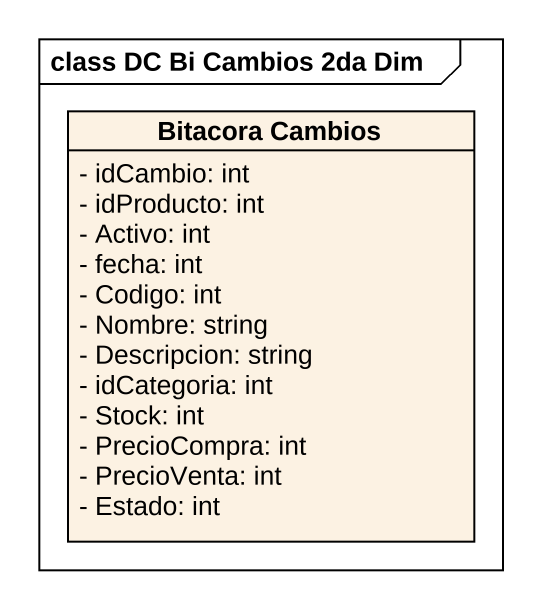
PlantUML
@startuml
mainframe class DC Bi Cambios 2da Dim
hide circle
hide empty members
skinparam classAttributeIconSize 0
class "Bitacora Cambios" as Bitacora_Cambios {
  - idCambio: int
  - idProducto: int
  - Activo: int
  - fecha: int
  - Codigo: int
  - Nombre: string
  - Descripcion: string
  - idCategoria: int
  - Stock: int
  - PrecioCompra: int
  - PrecioVenta: int
  - Estado: int
}
@enduml
